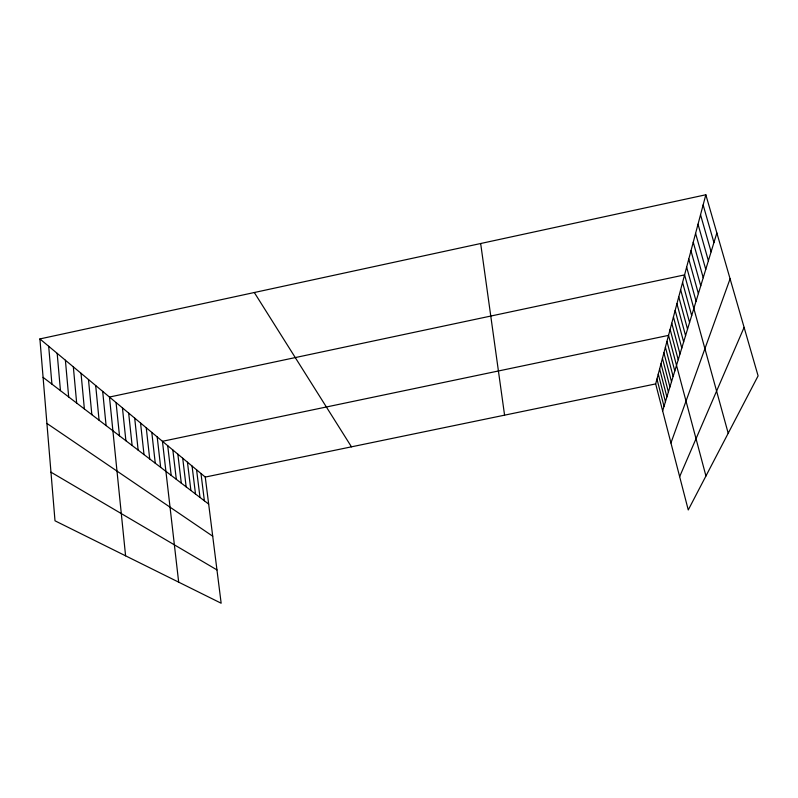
<?xml version="1.0" encoding="UTF-8"?>
<svg xmlns="http://www.w3.org/2000/svg" width="798" height="798" viewBox="0 0 798 798"><rect width="100%" height="100%" fill="white"/><g stroke="black" fill="none" stroke-linecap="round" stroke-linejoin="round"><path stroke-width="1.2" d="M705.831 194.772L758.1 375.868L688.255 509.942L655.667 383.908L705.831 194.772L39.9 338.931L55.002 520.805L221.156 603.228L205.266 477.074L39.9 338.931M662.639 410.88L716.853 232.976M670.938 442.96L730.09 278.821M679.647 476.645L744.105 327.38M205.266 477.074L655.667 383.908M50.962 472.177L216.966 569.912M46.912 423.429L212.717 536.206M43.092 377.364L208.667 504.087M254.313 292.517L351.459 446.83M703.138 204.936L713.931 242.572M700.534 214.752L711.108 251.829M698.021 224.228L708.385 260.766M695.587 233.385L705.761 269.405M693.243 242.233L703.218 277.744M690.968 250.801L700.754 285.814M688.774 259.091L698.38 293.624M686.639 267.111L696.075 301.185M728.205 433.254L684.584 274.891L109.476 397.045L125.585 555.817M682.579 282.432L691.676 315.599M680.644 289.754L689.582 322.482M678.759 296.846L687.547 329.155M676.933 303.739L685.572 335.639M675.158 310.432L683.657 341.923M673.432 316.926L681.791 348.038M671.756 323.25L679.986 353.973M670.12 329.394L678.22 359.738M705.941 475.997L668.544 335.369L162.453 441.304L178.672 582.151M666.948 341.364L674.799 370.98M665.402 347.19L673.133 376.447M663.906 352.856L671.517 381.763M662.44 358.372L669.931 386.94M661.013 363.748L668.395 391.978M659.627 368.985L666.899 396.895M658.27 374.082L665.442 401.673M656.954 379.06L664.026 406.332M480.665 243.52L504.575 415.16M200.976 473.493L204.388 500.815M196.577 469.823L199.999 497.453M192.069 466.052L195.5 494.012M187.45 462.192L190.892 490.481M182.712 458.232L186.153 486.86M177.844 454.172L181.296 483.139M172.847 449.992L176.308 479.319M167.72 445.713L171.181 475.399M157.196 436.915L160.657 467.349M151.8 432.406L155.261 463.209M146.253 427.778L149.715 458.97M140.548 423.01L144.009 454.601M134.692 418.112L138.144 450.112M128.658 413.075L132.109 445.493M122.443 407.888L125.894 440.735M116.059 402.551L119.491 435.838M102.683 391.379L106.094 425.583M95.69 385.534L99.082 420.217M88.468 379.509L91.85 414.681M81.027 373.284L84.379 408.965M73.336 366.861L76.668 403.06M65.396 360.227L68.688 396.955M57.177 353.364L60.449 390.651M48.688 346.272L51.92 384.117"/></g></svg>
